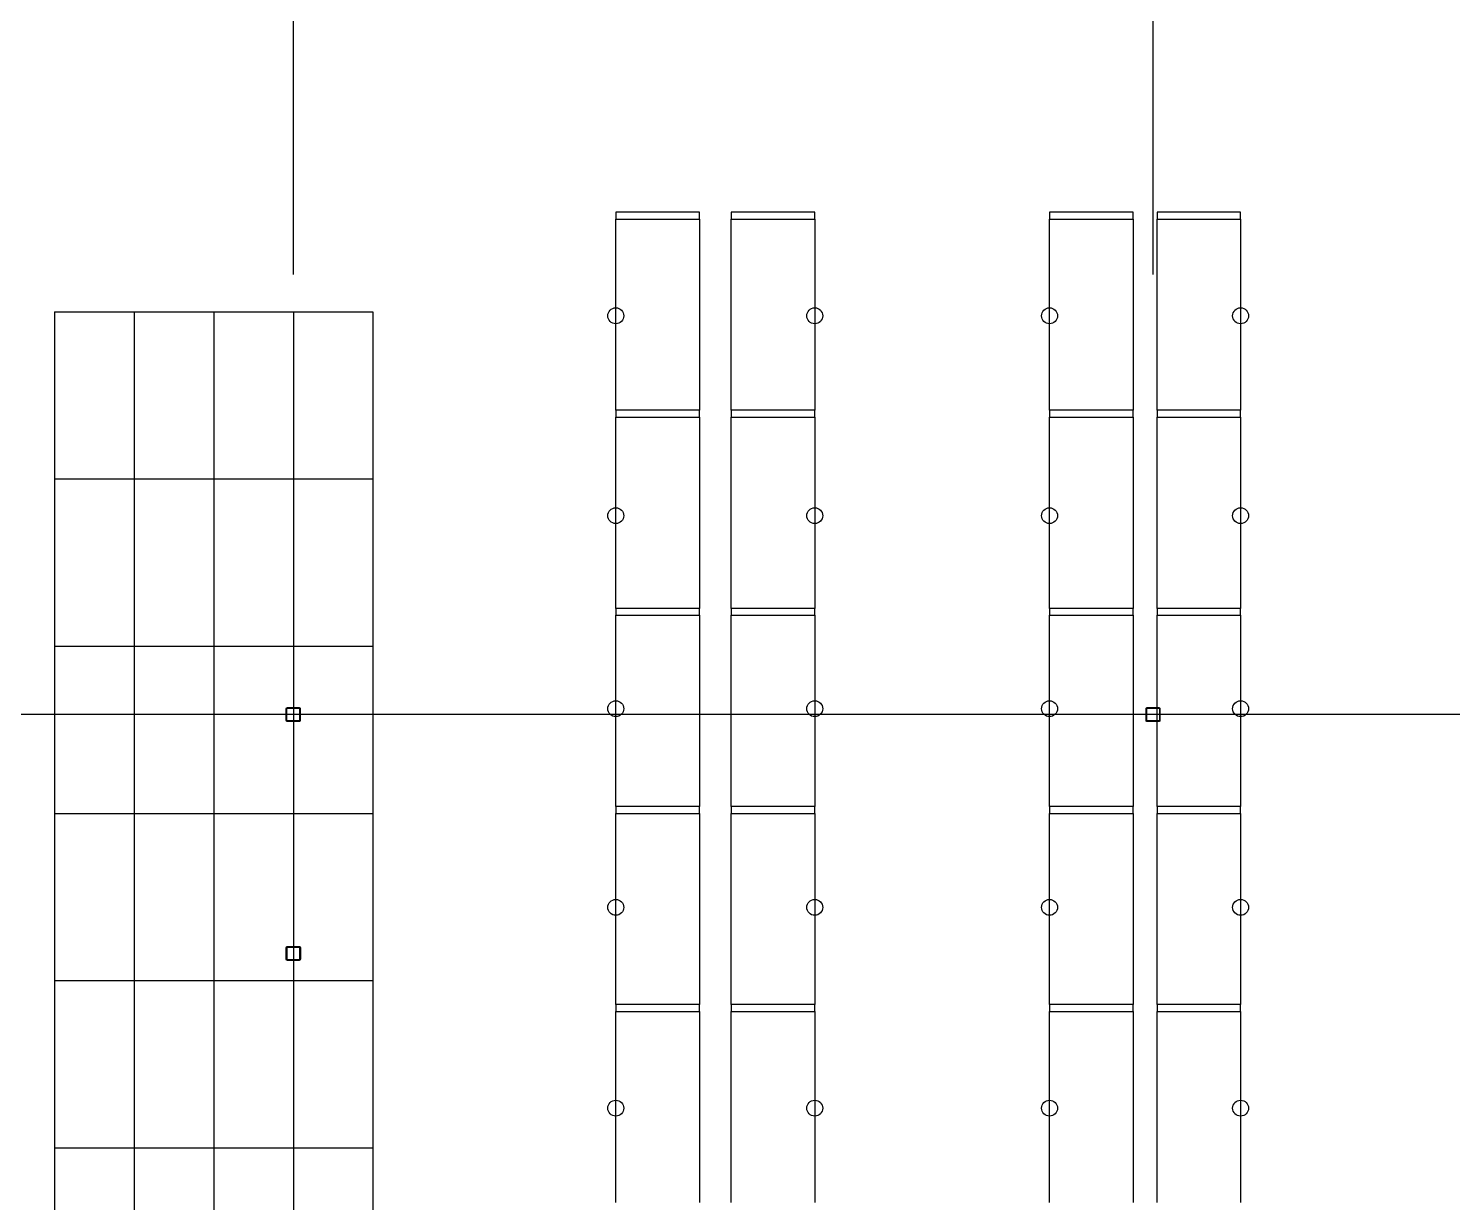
# Model space of a CAD drawing. Header units: millimetres. Extents: x 626570 to 643256, y 6233 to 11343.
# Drawn here: x 629987 to 630702, y 10161 to 10751 of the extents above; entities that cross this region are included whole.
import ezdxf

# ---------------------------------------------------------------- set-up
doc = ezdxf.new("R2010")
doc.units = ezdxf.units.MM
doc.header["$LTSCALE"] = 4000
doc.header["$MEASUREMENT"] = 0
doc.linetypes.add('DASHDOT', pattern=[1, 0.5, -0.25, 0, -0.25])
doc.linetypes.add('HIDDEN2', pattern=[0.1875, 0.125, -0.0625])
for name, color, linetype in [('BEAMS', 170, 'CONTINUOUS'), ('FRAMESHORT', 170, 'CONTINUOUS'), ('LIGHTS', 50, 'CONTINUOUS'), ('MASTERFOUNDATION_1', 4, 'DASHDOT'), ('MASTERFOUNDATION_25', 7, 'CONTINUOUS'), ('STRIPING', 4, 'CONTINUOUS')]:
    doc.layers.add(name, color=color, linetype=linetype)

msp = doc.modelspace()

# ---------------------------------------------------------------- linework, layer by layer
at = {"layer": 'BEAMS', "linetype": 'Continuous'}
for p, q in [((630281.82, 10559.47), (630281.82, 10655.47)), ((630323.82, 10655.47), (630323.82, 10559.47)), ((630339.82, 10559.47), (630339.82, 10655.47)), ((630381.82, 10655.47), (630381.82, 10559.47)), ((630499.82, 10559.47), (630499.82, 10655.47)), ((630541.82, 10655.47), (630541.82, 10559.47)), ((630553.82, 10559.47), (630553.82, 10655.47)), ((630595.82, 10655.47), (630595.82, 10559.47)), ((630281.82, 10459.97), (630281.82, 10555.97)), ((630323.82, 10555.97), (630323.82, 10459.97)), ((630339.82, 10459.97), (630339.82, 10555.97)), ((630381.82, 10555.97), (630381.82, 10459.97)), ((630499.82, 10459.97), (630499.82, 10555.97)), ((630541.82, 10555.97), (630541.82, 10459.97)), ((630553.82, 10459.97), (630553.82, 10555.97)), ((630595.82, 10555.97), (630595.82, 10459.97)), ((630281.82, 10360.47), (630281.82, 10456.47)), ((630323.82, 10456.47), (630323.82, 10360.47)), ((630339.82, 10360.47), (630339.82, 10456.47)), ((630381.82, 10456.47), (630381.82, 10360.47)), ((630499.82, 10360.47), (630499.82, 10456.47)), ((630541.82, 10456.47), (630541.82, 10360.47)), ((630553.82, 10360.47), (630553.82, 10456.47)), ((630595.82, 10456.47), (630595.82, 10360.47)), ((630281.82, 10260.97), (630281.82, 10356.97)), ((630323.82, 10356.97), (630323.82, 10260.97)), ((630339.82, 10260.97), (630339.82, 10356.97)), ((630381.82, 10356.97), (630381.82, 10260.97)), ((630499.82, 10260.97), (630499.82, 10356.97)), ((630541.82, 10356.97), (630541.82, 10260.97)), ((630553.82, 10260.97), (630553.82, 10356.97)), ((630595.82, 10356.97), (630595.82, 10260.97)), ((630281.82, 10161.47), (630281.82, 10257.47)), ((630323.82, 10257.47), (630323.82, 10161.47)), ((630339.82, 10161.47), (630339.82, 10257.47)), ((630381.82, 10257.47), (630381.82, 10161.47)), ((630499.82, 10161.47), (630499.82, 10257.47)), ((630541.82, 10257.47), (630541.82, 10161.47)), ((630553.82, 10161.47), (630553.82, 10257.47)), ((630595.82, 10257.47), (630595.82, 10161.47))]:
    msp.add_line(p, q, dxfattribs=at)
at = {"layer": 'FRAMESHORT', "flags": 128}
for points in [[(630281.82, 10655.47), (630323.82, 10655.47), (630323.82, 10658.97), (630281.82, 10658.97), (630281.82, 10655.47)], [(630339.82, 10655.47), (630381.82, 10655.47), (630381.82, 10658.97), (630339.82, 10658.97), (630339.82, 10655.47)], [(630499.82, 10655.47), (630541.82, 10655.47), (630541.82, 10658.97), (630499.82, 10658.97), (630499.82, 10655.47)], [(630553.82, 10655.47), (630595.82, 10655.47), (630595.82, 10658.97), (630553.82, 10658.97), (630553.82, 10655.47)], [(630281.82, 10555.97), (630323.82, 10555.97), (630323.82, 10559.47), (630281.82, 10559.47), (630281.82, 10555.97)], [(630339.82, 10555.97), (630381.82, 10555.97), (630381.82, 10559.47), (630339.82, 10559.47), (630339.82, 10555.97)], [(630499.82, 10555.97), (630541.82, 10555.97), (630541.82, 10559.47), (630499.82, 10559.47), (630499.82, 10555.97)], [(630553.82, 10555.97), (630595.82, 10555.97), (630595.82, 10559.47), (630553.82, 10559.47), (630553.82, 10555.97)], [(630281.82, 10456.47), (630323.82, 10456.47), (630323.82, 10459.97), (630281.82, 10459.97), (630281.82, 10456.47)], [(630339.82, 10456.47), (630381.82, 10456.47), (630381.82, 10459.97), (630339.82, 10459.97), (630339.82, 10456.47)], [(630499.82, 10456.47), (630541.82, 10456.47), (630541.82, 10459.97), (630499.82, 10459.97), (630499.82, 10456.47)], [(630553.82, 10456.47), (630595.82, 10456.47), (630595.82, 10459.97), (630553.82, 10459.97), (630553.82, 10456.47)], [(630281.82, 10356.97), (630323.82, 10356.97), (630323.82, 10360.47), (630281.82, 10360.47), (630281.82, 10356.97)], [(630339.82, 10356.97), (630381.82, 10356.97), (630381.82, 10360.47), (630339.82, 10360.47), (630339.82, 10356.97)], [(630499.82, 10356.97), (630541.82, 10356.97), (630541.82, 10360.47), (630499.82, 10360.47), (630499.82, 10356.97)], [(630553.82, 10356.97), (630595.82, 10356.97), (630595.82, 10360.47), (630553.82, 10360.47), (630553.82, 10356.97)], [(630281.82, 10257.47), (630323.82, 10257.47), (630323.82, 10260.97), (630281.82, 10260.97), (630281.82, 10257.47)], [(630339.82, 10257.47), (630381.82, 10257.47), (630381.82, 10260.97), (630339.82, 10260.97), (630339.82, 10257.47)], [(630499.82, 10257.47), (630541.82, 10257.47), (630541.82, 10260.97), (630499.82, 10260.97), (630499.82, 10257.47)], [(630553.82, 10257.47), (630595.82, 10257.47), (630595.82, 10260.97), (630553.82, 10260.97), (630553.82, 10257.47)]]:
    msp.add_lwpolyline(points, close=True, dxfattribs=at)
at = {"layer": 'LIGHTS'}
for centre in [(630281.82, 10606.96), (630381.82, 10606.96), (630499.82, 10606.96), (630595.82, 10606.96), (630281.82, 10506.53), (630381.82, 10506.53), (630499.82, 10506.53), (630595.82, 10506.53), (630281.82, 10409.55), (630381.82, 10409.55), (630499.82, 10409.55), (630595.82, 10409.55), (630281.82, 10309.75), (630381.82, 10309.75), (630499.82, 10309.75), (630595.82, 10309.75), (630281.82, 10208.89), (630381.82, 10208.89), (630499.82, 10208.89), (630595.82, 10208.89)]:
    msp.add_circle(centre, 3.99, dxfattribs=at)
at = {"layer": 'MASTERFOUNDATION_1', "linetype": 'DASHDOT'}
for p, q in [((630119.81, 6627.53), (630119.81, 11123.23)), ((630551.82, 6627.53), (630551.82, 11123.23)), ((643023.86, 10406.61), (626796.64, 10406.61))]:
    msp.add_line(p, q, dxfattribs=at)
at = {"layer": 'MASTERFOUNDATION_25', "linetype": 'Continuous', "flags": 128}
for points in [[(630116.88, 10410.11), (630122.64, 10410.11), (630122.66, 10410.11), (630122.68, 10410.11), (630122.7, 10410.1), (630122.73, 10410.1), (630122.75, 10410.1), (630122.77, 10410.09), (630122.79, 10410.09), (630122.81, 10410.08), (630122.83, 10410.08), (630122.85, 10410.07), (630122.87, 10410.06), (630122.89, 10410.05), (630122.91, 10410.05), (630122.93, 10410.04), (630122.95, 10410.03), (630122.97, 10410.01), (630122.99, 10410), (630123.01, 10409.99), (630123.02, 10409.98), (630123.04, 10409.96), (630123.06, 10409.95), (630123.07, 10409.93), (630123.09, 10409.92), (630123.1, 10409.9), (630123.12, 10409.89), (630123.13, 10409.87), (630123.14, 10409.85), (630123.16, 10409.83), (630123.17, 10409.82), (630123.18, 10409.8), (630123.19, 10409.78), (630123.2, 10409.76), (630123.21, 10409.74), (630123.22, 10409.72), (630123.22, 10409.7), (630123.23, 10409.68), (630123.24, 10409.66), (630123.24, 10409.64), (630123.25, 10409.62), (630123.25, 10409.59), (630123.26, 10409.57), (630123.26, 10409.55), (630123.26, 10409.53), (630123.26, 10409.51), (630123.26, 10409.49), (630123.26, 10403.73), (630123.26, 10403.71), (630123.26, 10403.69), (630123.26, 10403.66), (630123.26, 10403.64), (630123.25, 10403.62), (630123.25, 10403.6), (630123.24, 10403.58), (630123.24, 10403.56), (630123.23, 10403.54), (630123.22, 10403.52), (630123.22, 10403.5), (630123.21, 10403.48), (630123.2, 10403.46), (630123.19, 10403.44), (630123.18, 10403.42), (630123.17, 10403.4), (630123.16, 10403.38), (630123.14, 10403.36), (630123.13, 10403.35), (630123.12, 10403.33), (630123.1, 10403.31), (630123.09, 10403.3), (630123.07, 10403.28), (630123.06, 10403.27), (630123.04, 10403.25), (630123.02, 10403.24), (630123.01, 10403.23), (630122.99, 10403.21), (630122.97, 10403.2), (630122.95, 10403.19), (630122.93, 10403.18), (630122.91, 10403.17), (630122.89, 10403.16), (630122.87, 10403.15), (630122.85, 10403.15), (630122.83, 10403.14), (630122.81, 10403.13), (630122.79, 10403.13), (630122.77, 10403.12), (630122.75, 10403.12), (630122.73, 10403.11), (630122.7, 10403.11), (630122.68, 10403.11), (630122.66, 10403.11), (630122.64, 10403.11), (630116.88, 10403.11), (630116.86, 10403.11), (630116.84, 10403.11), (630116.82, 10403.11), (630116.8, 10403.11), (630116.78, 10403.12), (630116.75, 10403.12), (630116.73, 10403.13), (630116.71, 10403.13), (630116.69, 10403.14), (630116.67, 10403.15), (630116.65, 10403.15), (630116.63, 10403.16), (630116.61, 10403.17), (630116.59, 10403.18), (630116.57, 10403.19), (630116.55, 10403.2), (630116.54, 10403.21), (630116.52, 10403.23), (630116.5, 10403.24), (630116.48, 10403.25), (630116.47, 10403.27), (630116.45, 10403.28), (630116.44, 10403.3), (630116.42, 10403.31), (630116.41, 10403.33), (630116.39, 10403.35), (630116.38, 10403.36), (630116.37, 10403.38), (630116.36, 10403.4), (630116.34, 10403.42), (630116.33, 10403.44), (630116.32, 10403.46), (630116.32, 10403.48), (630116.31, 10403.5), (630116.3, 10403.52), (630116.29, 10403.54), (630116.29, 10403.56), (630116.28, 10403.58), (630116.28, 10403.6), (630116.27, 10403.62), (630116.27, 10403.64), (630116.26, 10403.66), (630116.26, 10403.69), (630116.26, 10403.71), (630116.26, 10403.73), (630116.26, 10409.49), (630116.26, 10409.51), (630116.26, 10409.53), (630116.26, 10409.55), (630116.27, 10409.57), (630116.27, 10409.59), (630116.28, 10409.62), (630116.28, 10409.64), (630116.29, 10409.66), (630116.29, 10409.68), (630116.3, 10409.7), (630116.31, 10409.72), (630116.32, 10409.74), (630116.32, 10409.76), (630116.33, 10409.78), (630116.34, 10409.8), (630116.36, 10409.82), (630116.37, 10409.83), (630116.38, 10409.85), (630116.39, 10409.87), (630116.41, 10409.89), (630116.42, 10409.9), (630116.44, 10409.92), (630116.45, 10409.93), (630116.47, 10409.95), (630116.48, 10409.96), (630116.5, 10409.98), (630116.52, 10409.99), (630116.54, 10410), (630116.55, 10410.01), (630116.57, 10410.03), (630116.59, 10410.04), (630116.61, 10410.05), (630116.63, 10410.05), (630116.65, 10410.06), (630116.67, 10410.07), (630116.69, 10410.08), (630116.71, 10410.08), (630116.73, 10410.09), (630116.75, 10410.09), (630116.78, 10410.1), (630116.8, 10410.1), (630116.82, 10410.1), (630116.84, 10410.11), (630116.86, 10410.11), (630116.88, 10410.11)], [(630116.88, 10409.8), (630122.64, 10409.8), (630122.65, 10409.8), (630122.66, 10409.79), (630122.67, 10409.79), (630122.68, 10409.79), (630122.69, 10409.79), (630122.7, 10409.79), (630122.71, 10409.79), (630122.72, 10409.78), (630122.74, 10409.78), (630122.75, 10409.78), (630122.76, 10409.77), (630122.77, 10409.77), (630122.78, 10409.76), (630122.78, 10409.76), (630122.79, 10409.75), (630122.8, 10409.75), (630122.81, 10409.74), (630122.82, 10409.74), (630122.83, 10409.73), (630122.84, 10409.72), (630122.85, 10409.72), (630122.85, 10409.71), (630122.86, 10409.7), (630122.87, 10409.69), (630122.88, 10409.69), (630122.88, 10409.68), (630122.89, 10409.67), (630122.9, 10409.66), (630122.9, 10409.65), (630122.91, 10409.64), (630122.91, 10409.63), (630122.92, 10409.62), (630122.92, 10409.61), (630122.93, 10409.6), (630122.93, 10409.59), (630122.93, 10409.58), (630122.94, 10409.57), (630122.94, 10409.56), (630122.94, 10409.55), (630122.94, 10409.54), (630122.95, 10409.53), (630122.95, 10409.52), (630122.95, 10409.51), (630122.95, 10409.5), (630122.95, 10409.49), (630122.95, 10403.73), (630122.95, 10403.72), (630122.95, 10403.71), (630122.95, 10403.7), (630122.95, 10403.69), (630122.94, 10403.68), (630122.94, 10403.67), (630122.94, 10403.66), (630122.94, 10403.64), (630122.93, 10403.63), (630122.93, 10403.62), (630122.93, 10403.61), (630122.92, 10403.6), (630122.92, 10403.59), (630122.91, 10403.59), (630122.91, 10403.58), (630122.9, 10403.57), (630122.9, 10403.56), (630122.89, 10403.55), (630122.88, 10403.54), (630122.88, 10403.53), (630122.87, 10403.52), (630122.86, 10403.52), (630122.85, 10403.51), (630122.85, 10403.5), (630122.84, 10403.49), (630122.83, 10403.49), (630122.82, 10403.48), (630122.81, 10403.47), (630122.8, 10403.47), (630122.79, 10403.46), (630122.78, 10403.46), (630122.78, 10403.45), (630122.77, 10403.45), (630122.76, 10403.44), (630122.75, 10403.44), (630122.74, 10403.44), (630122.72, 10403.43), (630122.71, 10403.43), (630122.7, 10403.43), (630122.69, 10403.43), (630122.68, 10403.42), (630122.67, 10403.42), (630122.66, 10403.42), (630122.65, 10403.42), (630122.64, 10403.42), (630116.88, 10403.42), (630116.87, 10403.42), (630116.86, 10403.42), (630116.85, 10403.42), (630116.84, 10403.42), (630116.83, 10403.43), (630116.82, 10403.43), (630116.81, 10403.43), (630116.8, 10403.43), (630116.79, 10403.44), (630116.78, 10403.44), (630116.77, 10403.44), (630116.76, 10403.45), (630116.75, 10403.45), (630116.74, 10403.46), (630116.73, 10403.46), (630116.72, 10403.47), (630116.71, 10403.47), (630116.7, 10403.48), (630116.69, 10403.49), (630116.68, 10403.49), (630116.68, 10403.5), (630116.67, 10403.51), (630116.66, 10403.52), (630116.65, 10403.52), (630116.65, 10403.53), (630116.64, 10403.54), (630116.63, 10403.55), (630116.63, 10403.56), (630116.62, 10403.57), (630116.62, 10403.58), (630116.61, 10403.59), (630116.61, 10403.59), (630116.6, 10403.6), (630116.6, 10403.61), (630116.59, 10403.62), (630116.59, 10403.63), (630116.59, 10403.64), (630116.58, 10403.66), (630116.58, 10403.67), (630116.58, 10403.68), (630116.58, 10403.69), (630116.58, 10403.7), (630116.58, 10403.71), (630116.57, 10403.72), (630116.57, 10403.73), (630116.57, 10409.49), (630116.57, 10409.5), (630116.58, 10409.51), (630116.58, 10409.52), (630116.58, 10409.53), (630116.58, 10409.54), (630116.58, 10409.55), (630116.58, 10409.56), (630116.59, 10409.57), (630116.59, 10409.58), (630116.59, 10409.59), (630116.6, 10409.6), (630116.6, 10409.61), (630116.61, 10409.62), (630116.61, 10409.63), (630116.62, 10409.64), (630116.62, 10409.65), (630116.63, 10409.66), (630116.63, 10409.67), (630116.64, 10409.68), (630116.65, 10409.69), (630116.65, 10409.69), (630116.66, 10409.7), (630116.67, 10409.71), (630116.68, 10409.72), (630116.68, 10409.72), (630116.69, 10409.73), (630116.7, 10409.74), (630116.71, 10409.74), (630116.72, 10409.75), (630116.73, 10409.75), (630116.74, 10409.76), (630116.75, 10409.76), (630116.76, 10409.77), (630116.77, 10409.77), (630116.78, 10409.78), (630116.79, 10409.78), (630116.8, 10409.78), (630116.81, 10409.79), (630116.82, 10409.79), (630116.83, 10409.79), (630116.84, 10409.79), (630116.85, 10409.79), (630116.86, 10409.79), (630116.87, 10409.8), (630116.88, 10409.8)], [(630548.94, 10410.11), (630554.69, 10410.11), (630554.72, 10410.11), (630554.74, 10410.11), (630554.76, 10410.1), (630554.78, 10410.1), (630554.8, 10410.1), (630554.82, 10410.09), (630554.84, 10410.09), (630554.87, 10410.08), (630554.89, 10410.08), (630554.91, 10410.07), (630554.93, 10410.06), (630554.95, 10410.05), (630554.97, 10410.05), (630554.99, 10410.04), (630555, 10410.03), (630555.02, 10410.01), (630555.04, 10410), (630555.06, 10409.99), (630555.08, 10409.98), (630555.09, 10409.96), (630555.11, 10409.95), (630555.13, 10409.93), (630555.14, 10409.92), (630555.16, 10409.9), (630555.17, 10409.89), (630555.18, 10409.87), (630555.2, 10409.85), (630555.21, 10409.83), (630555.22, 10409.82), (630555.23, 10409.8), (630555.24, 10409.78), (630555.25, 10409.76), (630555.26, 10409.74), (630555.27, 10409.72), (630555.28, 10409.7), (630555.29, 10409.68), (630555.29, 10409.66), (630555.3, 10409.64), (630555.3, 10409.62), (630555.31, 10409.59), (630555.31, 10409.57), (630555.31, 10409.55), (630555.31, 10409.53), (630555.32, 10409.51), (630555.32, 10409.49), (630555.32, 10403.73), (630555.32, 10403.71), (630555.31, 10403.69), (630555.31, 10403.66), (630555.31, 10403.64), (630555.31, 10403.62), (630555.3, 10403.6), (630555.3, 10403.58), (630555.29, 10403.56), (630555.29, 10403.54), (630555.28, 10403.52), (630555.27, 10403.5), (630555.26, 10403.48), (630555.25, 10403.46), (630555.24, 10403.44), (630555.23, 10403.42), (630555.22, 10403.4), (630555.21, 10403.38), (630555.2, 10403.36), (630555.18, 10403.35), (630555.17, 10403.33), (630555.16, 10403.31), (630555.14, 10403.3), (630555.13, 10403.28), (630555.11, 10403.27), (630555.09, 10403.25), (630555.08, 10403.24), (630555.06, 10403.23), (630555.04, 10403.21), (630555.02, 10403.2), (630555, 10403.19), (630554.99, 10403.18), (630554.97, 10403.17), (630554.95, 10403.16), (630554.93, 10403.15), (630554.91, 10403.15), (630554.89, 10403.14), (630554.87, 10403.13), (630554.84, 10403.13), (630554.82, 10403.12), (630554.8, 10403.12), (630554.78, 10403.11), (630554.76, 10403.11), (630554.74, 10403.11), (630554.72, 10403.11), (630554.69, 10403.11), (630548.94, 10403.11), (630548.92, 10403.11), (630548.89, 10403.11), (630548.87, 10403.11), (630548.85, 10403.11), (630548.83, 10403.12), (630548.81, 10403.12), (630548.79, 10403.13), (630548.77, 10403.13), (630548.74, 10403.14), (630548.72, 10403.15), (630548.7, 10403.15), (630548.68, 10403.16), (630548.66, 10403.17), (630548.65, 10403.18), (630548.63, 10403.19), (630548.61, 10403.2), (630548.59, 10403.21), (630548.57, 10403.23), (630548.55, 10403.24), (630548.54, 10403.25), (630548.52, 10403.27), (630548.51, 10403.28), (630548.49, 10403.3), (630548.48, 10403.31), (630548.46, 10403.33), (630548.45, 10403.35), (630548.43, 10403.36), (630548.42, 10403.38), (630548.41, 10403.4), (630548.4, 10403.42), (630548.39, 10403.44), (630548.38, 10403.46), (630548.37, 10403.48), (630548.36, 10403.5), (630548.35, 10403.52), (630548.35, 10403.54), (630548.34, 10403.56), (630548.33, 10403.58), (630548.33, 10403.6), (630548.32, 10403.62), (630548.32, 10403.64), (630548.32, 10403.66), (630548.32, 10403.69), (630548.32, 10403.71), (630548.32, 10403.73), (630548.32, 10409.49), (630548.32, 10409.51), (630548.32, 10409.53), (630548.32, 10409.55), (630548.32, 10409.57), (630548.32, 10409.59), (630548.33, 10409.62), (630548.33, 10409.64), (630548.34, 10409.66), (630548.35, 10409.68), (630548.35, 10409.7), (630548.36, 10409.72), (630548.37, 10409.74), (630548.38, 10409.76), (630548.39, 10409.78), (630548.4, 10409.8), (630548.41, 10409.82), (630548.42, 10409.83), (630548.43, 10409.85), (630548.45, 10409.87), (630548.46, 10409.89), (630548.48, 10409.9), (630548.49, 10409.92), (630548.51, 10409.93), (630548.52, 10409.95), (630548.54, 10409.96), (630548.55, 10409.98), (630548.57, 10409.99), (630548.59, 10410), (630548.61, 10410.01), (630548.63, 10410.03), (630548.65, 10410.04), (630548.66, 10410.05), (630548.68, 10410.05), (630548.7, 10410.06), (630548.72, 10410.07), (630548.74, 10410.08), (630548.77, 10410.08), (630548.79, 10410.09), (630548.81, 10410.09), (630548.83, 10410.1), (630548.85, 10410.1), (630548.87, 10410.1), (630548.89, 10410.11), (630548.92, 10410.11), (630548.94, 10410.11)], [(630548.94, 10409.8), (630554.69, 10409.8), (630554.7, 10409.8), (630554.72, 10409.79), (630554.73, 10409.79), (630554.74, 10409.79), (630554.75, 10409.79), (630554.76, 10409.79), (630554.77, 10409.79), (630554.78, 10409.78), (630554.79, 10409.78), (630554.8, 10409.78), (630554.81, 10409.77), (630554.82, 10409.77), (630554.83, 10409.76), (630554.84, 10409.76), (630554.85, 10409.75), (630554.86, 10409.75), (630554.87, 10409.74), (630554.88, 10409.74), (630554.88, 10409.73), (630554.89, 10409.72), (630554.9, 10409.72), (630554.91, 10409.71), (630554.92, 10409.7), (630554.92, 10409.69), (630554.93, 10409.69), (630554.94, 10409.68), (630554.94, 10409.67), (630554.95, 10409.66), (630554.96, 10409.65), (630554.96, 10409.64), (630554.97, 10409.63), (630554.97, 10409.62), (630554.98, 10409.61), (630554.98, 10409.6), (630554.98, 10409.59), (630554.99, 10409.58), (630554.99, 10409.57), (630554.99, 10409.56), (630555, 10409.55), (630555, 10409.54), (630555, 10409.53), (630555, 10409.52), (630555, 10409.51), (630555, 10409.5), (630555, 10409.49), (630555, 10403.73), (630555, 10403.72), (630555, 10403.71), (630555, 10403.7), (630555, 10403.69), (630555, 10403.68), (630555, 10403.67), (630554.99, 10403.66), (630554.99, 10403.64), (630554.99, 10403.63), (630554.98, 10403.62), (630554.98, 10403.61), (630554.98, 10403.6), (630554.97, 10403.59), (630554.97, 10403.59), (630554.96, 10403.58), (630554.96, 10403.57), (630554.95, 10403.56), (630554.94, 10403.55), (630554.94, 10403.54), (630554.93, 10403.53), (630554.92, 10403.52), (630554.92, 10403.52), (630554.91, 10403.51), (630554.9, 10403.5), (630554.89, 10403.49), (630554.88, 10403.49), (630554.88, 10403.48), (630554.87, 10403.47), (630554.86, 10403.47), (630554.85, 10403.46), (630554.84, 10403.46), (630554.83, 10403.45), (630554.82, 10403.45), (630554.81, 10403.44), (630554.8, 10403.44), (630554.79, 10403.44), (630554.78, 10403.43), (630554.77, 10403.43), (630554.76, 10403.43), (630554.75, 10403.43), (630554.74, 10403.42), (630554.73, 10403.42), (630554.72, 10403.42), (630554.7, 10403.42), (630554.69, 10403.42), (630548.94, 10403.42), (630548.93, 10403.42), (630548.92, 10403.42), (630548.9, 10403.42), (630548.89, 10403.42), (630548.88, 10403.43), (630548.87, 10403.43), (630548.86, 10403.43), (630548.85, 10403.43), (630548.84, 10403.44), (630548.83, 10403.44), (630548.82, 10403.44), (630548.81, 10403.45), (630548.8, 10403.45), (630548.79, 10403.46), (630548.78, 10403.46), (630548.77, 10403.47), (630548.76, 10403.47), (630548.76, 10403.48), (630548.75, 10403.49), (630548.74, 10403.49), (630548.73, 10403.5), (630548.72, 10403.51), (630548.72, 10403.52), (630548.71, 10403.52), (630548.7, 10403.53), (630548.69, 10403.54), (630548.69, 10403.55), (630548.68, 10403.56), (630548.68, 10403.57), (630548.67, 10403.58), (630548.66, 10403.59), (630548.66, 10403.59), (630548.66, 10403.6), (630548.65, 10403.61), (630548.65, 10403.62), (630548.64, 10403.63), (630548.64, 10403.64), (630548.64, 10403.66), (630548.64, 10403.67), (630548.63, 10403.68), (630548.63, 10403.69), (630548.63, 10403.7), (630548.63, 10403.71), (630548.63, 10403.72), (630548.63, 10403.73), (630548.63, 10409.49), (630548.63, 10409.5), (630548.63, 10409.51), (630548.63, 10409.52), (630548.63, 10409.53), (630548.63, 10409.54), (630548.64, 10409.55), (630548.64, 10409.56), (630548.64, 10409.57), (630548.64, 10409.58), (630548.65, 10409.59), (630548.65, 10409.6), (630548.66, 10409.61), (630548.66, 10409.62), (630548.66, 10409.63), (630548.67, 10409.64), (630548.68, 10409.65), (630548.68, 10409.66), (630548.69, 10409.67), (630548.69, 10409.68), (630548.7, 10409.69), (630548.71, 10409.69), (630548.72, 10409.7), (630548.72, 10409.71), (630548.73, 10409.72), (630548.74, 10409.72), (630548.75, 10409.73), (630548.76, 10409.74), (630548.76, 10409.74), (630548.77, 10409.75), (630548.78, 10409.75), (630548.79, 10409.76), (630548.8, 10409.76), (630548.81, 10409.77), (630548.82, 10409.77), (630548.83, 10409.78), (630548.84, 10409.78), (630548.85, 10409.78), (630548.86, 10409.79), (630548.87, 10409.79), (630548.88, 10409.79), (630548.89, 10409.79), (630548.9, 10409.79), (630548.92, 10409.79), (630548.93, 10409.8), (630548.94, 10409.8)], [(630116.88, 10290.11), (630122.64, 10290.11), (630122.66, 10290.11), (630122.68, 10290.11), (630122.7, 10290.1), (630122.73, 10290.1), (630122.75, 10290.1), (630122.77, 10290.09), (630122.79, 10290.09), (630122.81, 10290.08), (630122.83, 10290.08), (630122.85, 10290.07), (630122.87, 10290.06), (630122.89, 10290.05), (630122.91, 10290.05), (630122.93, 10290.04), (630122.95, 10290.03), (630122.97, 10290.01), (630122.99, 10290), (630123.01, 10289.99), (630123.02, 10289.98), (630123.04, 10289.96), (630123.06, 10289.95), (630123.07, 10289.93), (630123.09, 10289.92), (630123.1, 10289.9), (630123.12, 10289.89), (630123.13, 10289.87), (630123.14, 10289.85), (630123.16, 10289.83), (630123.17, 10289.82), (630123.18, 10289.8), (630123.19, 10289.78), (630123.2, 10289.76), (630123.21, 10289.74), (630123.22, 10289.72), (630123.22, 10289.7), (630123.23, 10289.68), (630123.24, 10289.66), (630123.24, 10289.64), (630123.25, 10289.62), (630123.25, 10289.59), (630123.26, 10289.57), (630123.26, 10289.55), (630123.26, 10289.53), (630123.26, 10289.51), (630123.26, 10289.49), (630123.26, 10283.73), (630123.26, 10283.71), (630123.26, 10283.69), (630123.26, 10283.66), (630123.26, 10283.64), (630123.25, 10283.62), (630123.25, 10283.6), (630123.24, 10283.58), (630123.24, 10283.56), (630123.23, 10283.54), (630123.22, 10283.52), (630123.22, 10283.5), (630123.21, 10283.48), (630123.2, 10283.46), (630123.19, 10283.44), (630123.18, 10283.42), (630123.17, 10283.4), (630123.16, 10283.38), (630123.14, 10283.36), (630123.13, 10283.35), (630123.12, 10283.33), (630123.1, 10283.31), (630123.09, 10283.3), (630123.07, 10283.28), (630123.06, 10283.27), (630123.04, 10283.25), (630123.02, 10283.24), (630123.01, 10283.23), (630122.99, 10283.21), (630122.97, 10283.2), (630122.95, 10283.19), (630122.93, 10283.18), (630122.91, 10283.17), (630122.89, 10283.16), (630122.87, 10283.15), (630122.85, 10283.15), (630122.83, 10283.14), (630122.81, 10283.13), (630122.79, 10283.13), (630122.77, 10283.12), (630122.75, 10283.12), (630122.73, 10283.11), (630122.7, 10283.11), (630122.68, 10283.11), (630122.66, 10283.11), (630122.64, 10283.11), (630116.88, 10283.11), (630116.86, 10283.11), (630116.84, 10283.11), (630116.82, 10283.11), (630116.8, 10283.11), (630116.78, 10283.12), (630116.75, 10283.12), (630116.73, 10283.13), (630116.71, 10283.13), (630116.69, 10283.14), (630116.67, 10283.15), (630116.65, 10283.15), (630116.63, 10283.16), (630116.61, 10283.17), (630116.59, 10283.18), (630116.57, 10283.19), (630116.55, 10283.2), (630116.54, 10283.21), (630116.52, 10283.23), (630116.5, 10283.24), (630116.48, 10283.25), (630116.47, 10283.27), (630116.45, 10283.28), (630116.44, 10283.3), (630116.42, 10283.31), (630116.41, 10283.33), (630116.39, 10283.35), (630116.38, 10283.36), (630116.37, 10283.38), (630116.36, 10283.4), (630116.34, 10283.42), (630116.33, 10283.44), (630116.32, 10283.46), (630116.32, 10283.48), (630116.31, 10283.5), (630116.3, 10283.52), (630116.29, 10283.54), (630116.29, 10283.56), (630116.28, 10283.58), (630116.28, 10283.6), (630116.27, 10283.62), (630116.27, 10283.64), (630116.26, 10283.66), (630116.26, 10283.69), (630116.26, 10283.71), (630116.26, 10283.73), (630116.26, 10289.49), (630116.26, 10289.51), (630116.26, 10289.53), (630116.26, 10289.55), (630116.27, 10289.57), (630116.27, 10289.59), (630116.28, 10289.62), (630116.28, 10289.64), (630116.29, 10289.66), (630116.29, 10289.68), (630116.3, 10289.7), (630116.31, 10289.72), (630116.32, 10289.74), (630116.32, 10289.76), (630116.33, 10289.78), (630116.34, 10289.8), (630116.36, 10289.82), (630116.37, 10289.83), (630116.38, 10289.85), (630116.39, 10289.87), (630116.41, 10289.89), (630116.42, 10289.9), (630116.44, 10289.92), (630116.45, 10289.93), (630116.47, 10289.95), (630116.48, 10289.96), (630116.5, 10289.98), (630116.52, 10289.99), (630116.54, 10290), (630116.55, 10290.01), (630116.57, 10290.03), (630116.59, 10290.04), (630116.61, 10290.05), (630116.63, 10290.05), (630116.65, 10290.06), (630116.67, 10290.07), (630116.69, 10290.08), (630116.71, 10290.08), (630116.73, 10290.09), (630116.75, 10290.09), (630116.78, 10290.1), (630116.8, 10290.1), (630116.82, 10290.1), (630116.84, 10290.11), (630116.86, 10290.11), (630116.88, 10290.11)], [(630116.93, 10290.11), (630122.69, 10290.11), (630122.71, 10290.11), (630122.73, 10290.11), (630122.75, 10290.1), (630122.77, 10290.1), (630122.79, 10290.1), (630122.82, 10290.09), (630122.84, 10290.09), (630122.86, 10290.08), (630122.88, 10290.08), (630122.9, 10290.07), (630122.92, 10290.06), (630122.94, 10290.05), (630122.96, 10290.05), (630122.98, 10290.04), (630123, 10290.03), (630123.02, 10290.01), (630123.03, 10290), (630123.05, 10289.99), (630123.07, 10289.98), (630123.09, 10289.96), (630123.1, 10289.95), (630123.12, 10289.93), (630123.13, 10289.92), (630123.15, 10289.9), (630123.16, 10289.89), (630123.18, 10289.87), (630123.19, 10289.85), (630123.2, 10289.83), (630123.21, 10289.82), (630123.22, 10289.8), (630123.23, 10289.78), (630123.24, 10289.76), (630123.25, 10289.74), (630123.26, 10289.72), (630123.27, 10289.7), (630123.28, 10289.68), (630123.28, 10289.66), (630123.29, 10289.64), (630123.29, 10289.62), (630123.3, 10289.59), (630123.3, 10289.57), (630123.3, 10289.55), (630123.31, 10289.53), (630123.31, 10289.51), (630123.31, 10289.49), (630123.31, 10283.73), (630123.31, 10283.71), (630123.31, 10283.69), (630123.3, 10283.66), (630123.3, 10283.64), (630123.3, 10283.62), (630123.29, 10283.6), (630123.29, 10283.58), (630123.28, 10283.56), (630123.28, 10283.54), (630123.27, 10283.52), (630123.26, 10283.5), (630123.25, 10283.48), (630123.24, 10283.46), (630123.23, 10283.44), (630123.22, 10283.42), (630123.21, 10283.4), (630123.2, 10283.38), (630123.19, 10283.36), (630123.18, 10283.35), (630123.16, 10283.33), (630123.15, 10283.31), (630123.13, 10283.3), (630123.12, 10283.28), (630123.1, 10283.27), (630123.09, 10283.25), (630123.07, 10283.24), (630123.05, 10283.23), (630123.03, 10283.21), (630123.02, 10283.2), (630123, 10283.19), (630122.98, 10283.18), (630122.96, 10283.17), (630122.94, 10283.16), (630122.92, 10283.15), (630122.9, 10283.15), (630122.88, 10283.14), (630122.86, 10283.13), (630122.84, 10283.13), (630122.82, 10283.12), (630122.79, 10283.12), (630122.77, 10283.11), (630122.75, 10283.11), (630122.73, 10283.11), (630122.71, 10283.11), (630122.69, 10283.11), (630116.93, 10283.11), (630116.91, 10283.11), (630116.89, 10283.11), (630116.86, 10283.11), (630116.84, 10283.11), (630116.82, 10283.12), (630116.8, 10283.12), (630116.78, 10283.13), (630116.76, 10283.13), (630116.74, 10283.14), (630116.72, 10283.15), (630116.7, 10283.15), (630116.68, 10283.16), (630116.66, 10283.17), (630116.64, 10283.18), (630116.62, 10283.19), (630116.6, 10283.2), (630116.58, 10283.21), (630116.56, 10283.23), (630116.55, 10283.24), (630116.53, 10283.25), (630116.51, 10283.27), (630116.5, 10283.28), (630116.48, 10283.3), (630116.47, 10283.31), (630116.45, 10283.33), (630116.44, 10283.35), (630116.43, 10283.36), (630116.41, 10283.38), (630116.4, 10283.4), (630116.39, 10283.42), (630116.38, 10283.44), (630116.37, 10283.46), (630116.36, 10283.48), (630116.35, 10283.5), (630116.35, 10283.52), (630116.34, 10283.54), (630116.33, 10283.56), (630116.33, 10283.58), (630116.32, 10283.6), (630116.32, 10283.62), (630116.31, 10283.64), (630116.31, 10283.66), (630116.31, 10283.69), (630116.31, 10283.71), (630116.31, 10283.73), (630116.31, 10289.49), (630116.31, 10289.51), (630116.31, 10289.53), (630116.31, 10289.55), (630116.31, 10289.57), (630116.32, 10289.59), (630116.32, 10289.62), (630116.33, 10289.64), (630116.33, 10289.66), (630116.34, 10289.68), (630116.35, 10289.7), (630116.35, 10289.72), (630116.36, 10289.74), (630116.37, 10289.76), (630116.38, 10289.78), (630116.39, 10289.8), (630116.4, 10289.82), (630116.41, 10289.83), (630116.43, 10289.85), (630116.44, 10289.87), (630116.45, 10289.89), (630116.47, 10289.9), (630116.48, 10289.92), (630116.5, 10289.93), (630116.51, 10289.95), (630116.53, 10289.96), (630116.55, 10289.98), (630116.56, 10289.99), (630116.58, 10290), (630116.6, 10290.01), (630116.62, 10290.03), (630116.64, 10290.04), (630116.66, 10290.05), (630116.68, 10290.05), (630116.7, 10290.06), (630116.72, 10290.07), (630116.74, 10290.08), (630116.76, 10290.08), (630116.78, 10290.09), (630116.8, 10290.09), (630116.82, 10290.1), (630116.84, 10290.1), (630116.86, 10290.1), (630116.89, 10290.11), (630116.91, 10290.11), (630116.93, 10290.11)], [(630116.88, 10289.8), (630122.64, 10289.8), (630122.65, 10289.8), (630122.66, 10289.79), (630122.67, 10289.79), (630122.68, 10289.79), (630122.69, 10289.79), (630122.7, 10289.79), (630122.71, 10289.79), (630122.72, 10289.78), (630122.74, 10289.78), (630122.75, 10289.78), (630122.76, 10289.77), (630122.77, 10289.77), (630122.78, 10289.76), (630122.78, 10289.76), (630122.79, 10289.75), (630122.8, 10289.75), (630122.81, 10289.74), (630122.82, 10289.74), (630122.83, 10289.73), (630122.84, 10289.72), (630122.85, 10289.72), (630122.85, 10289.71), (630122.86, 10289.7), (630122.87, 10289.69), (630122.88, 10289.69), (630122.88, 10289.68), (630122.89, 10289.67), (630122.9, 10289.66), (630122.9, 10289.65), (630122.91, 10289.64), (630122.91, 10289.63), (630122.92, 10289.62), (630122.92, 10289.61), (630122.93, 10289.6), (630122.93, 10289.59), (630122.93, 10289.58), (630122.94, 10289.57), (630122.94, 10289.56), (630122.94, 10289.55), (630122.94, 10289.54), (630122.95, 10289.53), (630122.95, 10289.52), (630122.95, 10289.51), (630122.95, 10289.5), (630122.95, 10289.49), (630122.95, 10283.73), (630122.95, 10283.72), (630122.95, 10283.71), (630122.95, 10283.7), (630122.95, 10283.69), (630122.94, 10283.68), (630122.94, 10283.67), (630122.94, 10283.66), (630122.94, 10283.64), (630122.93, 10283.63), (630122.93, 10283.62), (630122.93, 10283.61), (630122.92, 10283.6), (630122.92, 10283.59), (630122.91, 10283.59), (630122.91, 10283.58), (630122.9, 10283.57), (630122.9, 10283.56), (630122.89, 10283.55), (630122.88, 10283.54), (630122.88, 10283.53), (630122.87, 10283.52), (630122.86, 10283.52), (630122.85, 10283.51), (630122.85, 10283.5), (630122.84, 10283.49), (630122.83, 10283.49), (630122.82, 10283.48), (630122.81, 10283.47), (630122.8, 10283.47), (630122.79, 10283.46), (630122.78, 10283.46), (630122.78, 10283.45), (630122.77, 10283.45), (630122.76, 10283.44), (630122.75, 10283.44), (630122.74, 10283.44), (630122.72, 10283.43), (630122.71, 10283.43), (630122.7, 10283.43), (630122.69, 10283.43), (630122.68, 10283.42), (630122.67, 10283.42), (630122.66, 10283.42), (630122.65, 10283.42), (630122.64, 10283.42), (630116.88, 10283.42), (630116.87, 10283.42), (630116.86, 10283.42), (630116.85, 10283.42), (630116.84, 10283.42), (630116.83, 10283.43), (630116.82, 10283.43), (630116.81, 10283.43), (630116.8, 10283.43), (630116.79, 10283.44), (630116.78, 10283.44), (630116.77, 10283.44), (630116.76, 10283.45), (630116.75, 10283.45), (630116.74, 10283.46), (630116.73, 10283.46), (630116.72, 10283.47), (630116.71, 10283.47), (630116.7, 10283.48), (630116.69, 10283.49), (630116.68, 10283.49), (630116.68, 10283.5), (630116.67, 10283.51), (630116.66, 10283.52), (630116.65, 10283.52), (630116.65, 10283.53), (630116.64, 10283.54), (630116.63, 10283.55), (630116.63, 10283.56), (630116.62, 10283.57), (630116.62, 10283.58), (630116.61, 10283.59), (630116.61, 10283.59), (630116.6, 10283.6), (630116.6, 10283.61), (630116.59, 10283.62), (630116.59, 10283.63), (630116.59, 10283.64), (630116.58, 10283.66), (630116.58, 10283.67), (630116.58, 10283.68), (630116.58, 10283.69), (630116.58, 10283.7), (630116.58, 10283.71), (630116.57, 10283.72), (630116.57, 10283.73), (630116.57, 10289.49), (630116.57, 10289.5), (630116.58, 10289.51), (630116.58, 10289.52), (630116.58, 10289.53), (630116.58, 10289.54), (630116.58, 10289.55), (630116.58, 10289.56), (630116.59, 10289.57), (630116.59, 10289.58), (630116.59, 10289.59), (630116.6, 10289.6), (630116.6, 10289.61), (630116.61, 10289.62), (630116.61, 10289.63), (630116.62, 10289.64), (630116.62, 10289.65), (630116.63, 10289.66), (630116.63, 10289.67), (630116.64, 10289.68), (630116.65, 10289.69), (630116.65, 10289.69), (630116.66, 10289.7), (630116.67, 10289.71), (630116.68, 10289.72), (630116.68, 10289.72), (630116.69, 10289.73), (630116.7, 10289.74), (630116.71, 10289.74), (630116.72, 10289.75), (630116.73, 10289.75), (630116.74, 10289.76), (630116.75, 10289.76), (630116.76, 10289.77), (630116.77, 10289.77), (630116.78, 10289.78), (630116.79, 10289.78), (630116.8, 10289.78), (630116.81, 10289.79), (630116.82, 10289.79), (630116.83, 10289.79), (630116.84, 10289.79), (630116.85, 10289.79), (630116.86, 10289.79), (630116.87, 10289.8), (630116.88, 10289.8)], [(630116.93, 10289.8), (630122.69, 10289.8), (630122.7, 10289.8), (630122.71, 10289.79), (630122.72, 10289.79), (630122.73, 10289.79), (630122.74, 10289.79), (630122.75, 10289.79), (630122.76, 10289.79), (630122.77, 10289.78), (630122.78, 10289.78), (630122.79, 10289.78), (630122.8, 10289.77), (630122.81, 10289.77), (630122.82, 10289.76), (630122.83, 10289.76), (630122.84, 10289.75), (630122.85, 10289.75), (630122.86, 10289.74), (630122.87, 10289.74), (630122.88, 10289.73), (630122.88, 10289.72), (630122.89, 10289.72), (630122.9, 10289.71), (630122.91, 10289.7), (630122.92, 10289.69), (630122.92, 10289.69), (630122.93, 10289.68), (630122.94, 10289.67), (630122.94, 10289.66), (630122.95, 10289.65), (630122.95, 10289.64), (630122.96, 10289.63), (630122.96, 10289.62), (630122.97, 10289.61), (630122.97, 10289.6), (630122.98, 10289.59), (630122.98, 10289.58), (630122.98, 10289.57), (630122.99, 10289.56), (630122.99, 10289.55), (630122.99, 10289.54), (630122.99, 10289.53), (630122.99, 10289.52), (630122.99, 10289.51), (630122.99, 10289.5), (630122.99, 10289.49), (630122.99, 10283.73), (630122.99, 10283.72), (630122.99, 10283.71), (630122.99, 10283.7), (630122.99, 10283.69), (630122.99, 10283.68), (630122.99, 10283.67), (630122.99, 10283.66), (630122.98, 10283.64), (630122.98, 10283.63), (630122.98, 10283.62), (630122.97, 10283.61), (630122.97, 10283.6), (630122.96, 10283.59), (630122.96, 10283.59), (630122.95, 10283.58), (630122.95, 10283.57), (630122.94, 10283.56), (630122.94, 10283.55), (630122.93, 10283.54), (630122.92, 10283.53), (630122.92, 10283.52), (630122.91, 10283.52), (630122.9, 10283.51), (630122.89, 10283.5), (630122.88, 10283.49), (630122.88, 10283.49), (630122.87, 10283.48), (630122.86, 10283.47), (630122.85, 10283.47), (630122.84, 10283.46), (630122.83, 10283.46), (630122.82, 10283.45), (630122.81, 10283.45), (630122.8, 10283.44), (630122.79, 10283.44), (630122.78, 10283.44), (630122.77, 10283.43), (630122.76, 10283.43), (630122.75, 10283.43), (630122.74, 10283.43), (630122.73, 10283.42), (630122.72, 10283.42), (630122.71, 10283.42), (630122.7, 10283.42), (630122.69, 10283.42), (630116.93, 10283.42), (630116.92, 10283.42), (630116.91, 10283.42), (630116.9, 10283.42), (630116.89, 10283.42), (630116.88, 10283.43), (630116.86, 10283.43), (630116.85, 10283.43), (630116.84, 10283.43), (630116.83, 10283.44), (630116.82, 10283.44), (630116.81, 10283.44), (630116.8, 10283.45), (630116.79, 10283.45), (630116.78, 10283.46), (630116.77, 10283.46), (630116.77, 10283.47), (630116.76, 10283.47), (630116.75, 10283.48), (630116.74, 10283.49), (630116.73, 10283.49), (630116.72, 10283.5), (630116.71, 10283.51), (630116.71, 10283.52), (630116.7, 10283.52), (630116.69, 10283.53), (630116.69, 10283.54), (630116.68, 10283.55), (630116.67, 10283.56), (630116.67, 10283.57), (630116.66, 10283.58), (630116.66, 10283.59), (630116.65, 10283.59), (630116.65, 10283.6), (630116.64, 10283.61), (630116.64, 10283.62), (630116.64, 10283.63), (630116.63, 10283.64), (630116.63, 10283.66), (630116.63, 10283.67), (630116.63, 10283.68), (630116.62, 10283.69), (630116.62, 10283.7), (630116.62, 10283.71), (630116.62, 10283.72), (630116.62, 10283.73), (630116.62, 10289.49), (630116.62, 10289.5), (630116.62, 10289.51), (630116.62, 10289.52), (630116.62, 10289.53), (630116.63, 10289.54), (630116.63, 10289.55), (630116.63, 10289.56), (630116.63, 10289.57), (630116.64, 10289.58), (630116.64, 10289.59), (630116.64, 10289.6), (630116.65, 10289.61), (630116.65, 10289.62), (630116.66, 10289.63), (630116.66, 10289.64), (630116.67, 10289.65), (630116.67, 10289.66), (630116.68, 10289.67), (630116.69, 10289.68), (630116.69, 10289.69), (630116.7, 10289.69), (630116.71, 10289.7), (630116.71, 10289.71), (630116.72, 10289.72), (630116.73, 10289.72), (630116.74, 10289.73), (630116.75, 10289.74), (630116.76, 10289.74), (630116.77, 10289.75), (630116.77, 10289.75), (630116.78, 10289.76), (630116.79, 10289.76), (630116.8, 10289.77), (630116.81, 10289.77), (630116.82, 10289.78), (630116.83, 10289.78), (630116.84, 10289.78), (630116.85, 10289.79), (630116.86, 10289.79), (630116.88, 10289.79), (630116.89, 10289.79), (630116.9, 10289.79), (630116.91, 10289.79), (630116.92, 10289.8), (630116.93, 10289.8)]]:
    msp.add_lwpolyline(points, close=True, dxfattribs=at)
at = {"layer": 'STRIPING', "linetype": 'HIDDEN2'}
for p, q in [((629999.81, 10608.97), (629999.81, 7920.97)), ((630039.81, 10608.97), (630039.81, 7920.97)), ((630079.81, 10608.97), (630079.81, 7920.97)), ((630119.81, 10608.97), (630119.81, 7920.97)), ((630159.81, 10608.97), (630159.81, 7920.97))]:
    msp.add_line(p, q, dxfattribs=at)
at = {"layer": 'STRIPING'}
for p, q in [((629999.81, 10608.97), (630159.81, 10608.97)), ((629999.81, 10524.97), (630159.81, 10524.97)), ((629999.81, 10440.97), (630159.81, 10440.97)), ((629999.81, 10356.97), (630159.81, 10356.97)), ((629999.81, 10272.97), (630159.81, 10272.97)), ((629999.81, 10188.97), (630159.81, 10188.97))]:
    msp.add_line(p, q, dxfattribs=at)

doc.saveas('drawing.dxf')
